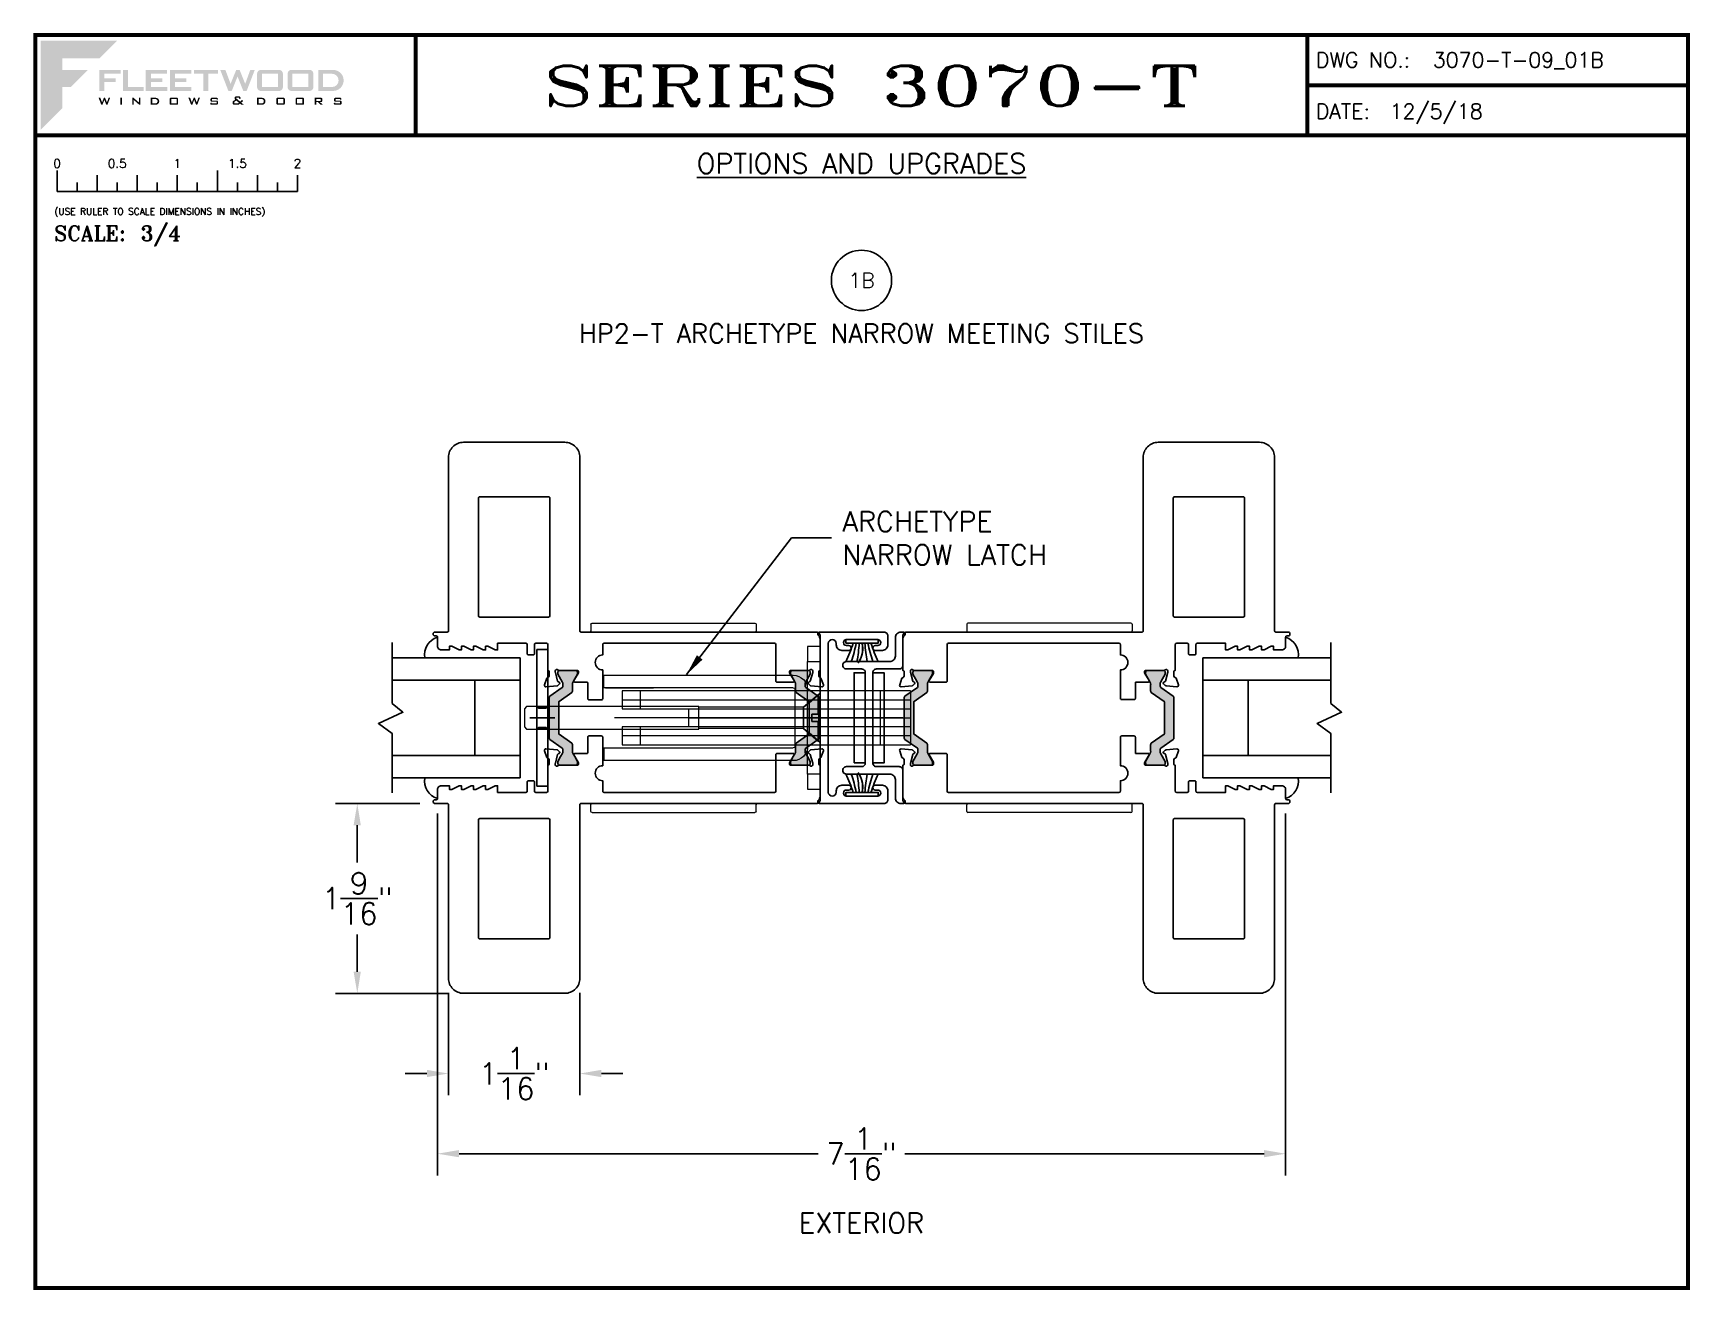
# Paper-space layout 'DETAIL 1B' of a CAD drawing. Extents: x 0.1 to 10.5, y 0.1 to 7.9.
# The model-space entities are those that its viewports show. They can reach past a viewport. Long polylines and large blocks are cut down to what shows.
import ezdxf
from ezdxf.enums import TextEntityAlignment as Align

# ---------------------------------------------------------------- set-up
doc = ezdxf.new("R2010")
doc.units = 0
doc.header["$LTSCALE"] = 0.25
doc.header["$MEASUREMENT"] = 0
doc.layers.get('0').update_dxf_attribs({"linetype": 'CONTINUOUS'})
doc.layers.get('DEFPOINTS').update_dxf_attribs({"color": 1, "linetype": 'CONTINUOUS'})
for name, color, linetype in [('DIM', 7, 'CONTINUOUS'), ('GLASS-VINYL', 7, 'CONTINUOUS'), ('Hardware', 7, 'CONTINUOUS'), ('I-STRUT', 7, 'CONTINUOUS'), ('SEAL', 7, 'CONTINUOUS'), ('TEXT', 7, 'CONTINUOUS'), ('TITLE-BLOCK', 7, 'CONTINUOUS'), ('TRACK', 7, 'CONTINUOUS'), ('VENT', 5, 'CONTINUOUS')]:
    doc.layers.add(name, color=color, linetype=linetype)
doc.layers.add('VP', color=40, linetype='CONTINUOUS', plot=False)
doc.layers.get('VP').off()
doc.styles.add('ROMANS', font='romans')
doc.styles.add('ROMANT', font='romant')
doc.styles.add('SIMPLEX-094', font='simplex.shx', dxfattribs={"height": 0.094})
doc.styles.get("Standard").update_dxf_attribs({"font": 'simplex.shx'})
doc.dimstyles.new('THREE-QUARTER SCALE', dxfattribs={"dimscale": 0.75, "dimtxt": 0.18, "dimasz": 0.18, "dimexe": 0.18, "dimexo": 0.125, "dimgap": 0.09, "dimtad": 0, "dimtih": 1, "dimtoh": 1, "dimdec": 4, "dimlfac": 1.333, "dimzin": 0, "dimdsep": 46, "dimlunit": 5, "dimtxsty": 'Standard', "dimcen": 0.09, "dimadec": 0, "dimazin": 0, "dimtfac": 1, "dimtdec": 4, "dimtofl": 0, "dimtmove": 0, "dimatfit": 3, "dimfxl": 0, "dimtolj": 1, "dimtzin": 0, "dimarcsym": 0})

# ---------------------------------------------------------------- blocks, each defined once
blk = doc.blocks.new('*D57')
at = {"layer": 'DEFPOINTS', "color": 0}
for p in [(2.667, 3.146), (7.96, 3.145), (7.96, 0.93)]:
    blk.add_point(p, dxfattribs=at)
at = {"layer": 'TRACK', "color": 0, "lineweight": -2}
for p, q in [((2.667, 3.052), (2.667, 0.795)), ((7.96, 3.052), (7.96, 0.795)), ((2.802, 0.93), (5.043, 0.93)), ((7.825, 0.93), (5.583, 0.93))]:
    blk.add_line(p, q, dxfattribs=at)
at = {"layer": 'TRACK', "color": 0}
for points in [[(2.802, 0.953), (2.802, 0.908), (2.667, 0.93)], [(7.825, 0.953), (7.825, 0.908), (7.96, 0.93)]]:
    blk.add_solid(points, dxfattribs=at)
at = {"layer": 'TRACK', "color": 0, "insert": (5.313, 0.93), "char_height": 0.135, "attachment_point": 5}
blk.add_mtext('\\A1;7{\\H1.000000x;\\S1/16;}"', dxfattribs=at)
blk = doc.blocks.new('Fleetwood_Logo_6-10-15')
h = blk.add_hatch(color=154)
h.dxf.hatch_style = 1
h.paths.add_polyline_path([(0.2526, -0.0017), (0.0019, -0.0017), (0.0019, -0.2942), (0.0725, -0.2236), (0.0725, -0.1535), (0.1007, -0.1535), (0.1567, -0.0976), (0.0725, -0.0976), (0.0725, -0.0596), (0.1946, -0.0596)])
h = blk.add_hatch(color=251)
h.dxf.hatch_style = 1
h.paths.add_polyline_path([(0.2487, -0.1256), (0.2112, -0.1256), (0.2112, -0.1102), (0.2647, -0.1102), (0.2647, -0.0976), (0.1946, -0.0976), (0.1946, -0.1667), (0.2112, -0.1667), (0.2112, -0.1377), (0.2487, -0.1377)])
h = blk.add_hatch(color=251)
h.dxf.hatch_style = 1
h.paths.add_polyline_path([(0.2886, -0.0976), (0.272, -0.0976), (0.272, -0.1667), (0.3401, -0.1667), (0.3401, -0.1535), (0.2886, -0.1535)])
h = blk.add_hatch(color=251)
h.dxf.hatch_style = 1
h.paths.add_polyline_path([(0.4175, -0.0976), (0.3474, -0.0976), (0.3474, -0.1667), (0.4185, -0.1667), (0.4185, -0.1534), (0.364, -0.1534), (0.364, -0.1377), (0.4015, -0.1377), (0.4015, -0.1256), (0.364, -0.1256), (0.364, -0.1102), (0.4175, -0.1102)])
h = blk.add_hatch(color=251)
h.dxf.hatch_style = 1
h.paths.add_polyline_path([(0.4965, -0.0976), (0.4264, -0.0976), (0.4264, -0.1667), (0.4975, -0.1667), (0.4975, -0.1534), (0.443, -0.1534), (0.443, -0.1377), (0.4804, -0.1377), (0.4804, -0.1256), (0.443, -0.1256), (0.443, -0.1102), (0.4965, -0.1102)])
h = blk.add_hatch(color=251)
h.dxf.hatch_style = 1
h.paths.add_polyline_path([(0.5842, -0.0976), (0.5054, -0.0976), (0.5054, -0.1102), (0.5365, -0.1102), (0.5365, -0.1667), (0.5531, -0.1667), (0.5531, -0.1102), (0.5842, -0.1102)])
h = blk.add_hatch(color=251)
h.dxf.hatch_style = 1
h.paths.add_polyline_path([(0.6089, -0.0976), (0.5921, -0.0976), (0.6188, -0.1667), (0.63, -0.1667), (0.6489, -0.1192), (0.6679, -0.1667), (0.6789, -0.1667), (0.7056, -0.0976), (0.6908, -0.0976), (0.6742, -0.1433), (0.6558, -0.0976), (0.6446, -0.0976), (0.6261, -0.1433)])
h = blk.add_hatch(color=251)
h.dxf.hatch_style = 1
h.paths.add_polyline_path([(0.7853, -0.0976), (0.726, -0.0976, 0.414214), (0.7133, -0.1102), (0.7133, -0.154, 0.414214), (0.726, -0.1667), (0.7853, -0.1667, 0.414214), (0.798, -0.154), (0.798, -0.1102, 0.414214)])
h.paths.add_polyline_path([(0.7819, -0.1102), (0.7819, -0.154), (0.7294, -0.154), (0.7294, -0.1102)], flags=16)
h = blk.add_hatch(color=251)
h.dxf.hatch_style = 1
h.paths.add_polyline_path([(0.8856, -0.0976), (0.8262, -0.0976, 0.414214), (0.8136, -0.1102), (0.8136, -0.154, 0.414214), (0.8262, -0.1667), (0.8856, -0.1667, 0.414214), (0.8982, -0.154), (0.8982, -0.1102, 0.414214)])
h.paths.add_polyline_path([(0.8822, -0.1102), (0.8822, -0.154), (0.8296, -0.154), (0.8296, -0.1102)], flags=16)
h = blk.add_hatch(color=251)
h.dxf.hatch_style = 1
h.paths.add_polyline_path([(0.9632, -0.0976), (0.914, -0.0976), (0.914, -0.1667), (0.9632, -0.1667, 1)])
h.paths.add_polyline_path([(0.9301, -0.1102), (0.9593, -0.1102, -1), (0.9593, -0.154), (0.9301, -0.154)], flags=16)
h = blk.add_hatch(color=7)
h.dxf.hatch_style = 1
h.paths.add_polyline_path([(0.2301, -0.1891), (0.2251, -0.1891), (0.2196, -0.2043), (0.2134, -0.1891), (0.2097, -0.1891), (0.2035, -0.2043), (0.1978, -0.1891), (0.1922, -0.1891), (0.2011, -0.2121), (0.2048, -0.2121), (0.2112, -0.1963), (0.2175, -0.2121), (0.2212, -0.2121)])
h = blk.add_hatch(color=7)
h.dxf.hatch_style = 1
h.paths.add_polyline_path([(0.2691, -0.1891), (0.2637, -0.1891), (0.2637, -0.2118), (0.2637, -0.2121), (0.2691, -0.2121)])
h = blk.add_hatch(color=7)
h.dxf.hatch_style = 1
h.paths.add_polyline_path([(0.3077, -0.1964), (0.3259, -0.2121), (0.3298, -0.2121), (0.3298, -0.1891), (0.325, -0.1891), (0.325, -0.2047), (0.3067, -0.1891), (0.3029, -0.1891), (0.3029, -0.2121), (0.3077, -0.2121)])
h = blk.add_hatch(color=7)
h.dxf.hatch_style = 1
h.paths.add_polyline_path([(0.3801, -0.1891), (0.3637, -0.1891), (0.3637, -0.2121), (0.3801, -0.2121, 1)])
h.paths.add_polyline_path([(0.3691, -0.2079), (0.3691, -0.1933), (0.3788, -0.1933, -1), (0.3788, -0.2079)], flags=16)
h = blk.add_hatch(color=7)
h.dxf.hatch_style = 1
h.paths.add_polyline_path([(0.4537, -0.2079), (0.4537, -0.1933, 0.414214), (0.4495, -0.1891), (0.4297, -0.1891, 0.414214), (0.4255, -0.1933), (0.4255, -0.2079, 0.414214), (0.4297, -0.2121), (0.4495, -0.2121, 0.414214)])
h.paths.add_polyline_path([(0.4308, -0.2079), (0.4308, -0.1933), (0.4484, -0.1933), (0.4484, -0.2079)], flags=16)
h = blk.add_hatch(color=7)
h.dxf.hatch_style = 1
h.paths.add_polyline_path([(0.5253, -0.1891), (0.5203, -0.1891), (0.5148, -0.2043), (0.5087, -0.1891), (0.5049, -0.1891), (0.4988, -0.2043), (0.493, -0.1891), (0.4874, -0.1891), (0.4963, -0.2121), (0.5001, -0.2121), (0.5064, -0.1963), (0.5127, -0.2121), (0.5164, -0.2121)])
h = blk.add_hatch(color=7)
h.dxf.hatch_style = 1
h.paths.add_polyline_path([(0.5801, -0.1891), (0.5643, -0.1891, 0.414214), (0.56, -0.1933), (0.56, -0.1981, 0.414214), (0.5643, -0.2024), (0.58, -0.2024), (0.58, -0.2078), (0.5637, -0.2078), (0.5637, -0.2052), (0.5591, -0.2062), (0.5591, -0.2078, 0.414214), (0.5634, -0.2121), (0.5805, -0.2121, 0.414214), (0.5848, -0.2078), (0.5848, -0.2024, 0.414214), (0.5805, -0.1982), (0.5648, -0.1982), (0.5648, -0.193), (0.5798, -0.193), (0.5798, -0.1958), (0.5843, -0.1948), (0.5843, -0.1933, 0.414214)])
h = blk.add_hatch(color=7)
h.dxf.hatch_style = 1
h.paths.add_polyline_path([(0.645, -0.1913, -0.222262), (0.6447, -0.1906), (0.6447, -0.1892), (0.6535, -0.1892), (0.6535, -0.193), (0.6587, -0.1918), (0.6587, -0.189, 0.414214), (0.6544, -0.1847), (0.6437, -0.1847, 0.414214), (0.6394, -0.189), (0.6394, -0.1922, 0.222262), (0.6407, -0.1948), (0.6415, -0.1955), (0.6345, -0.1998, 0.260684), (0.6329, -0.2027), (0.6329, -0.2078, 0.414214), (0.6372, -0.2121), (0.6514, -0.2121, 0.17577), (0.6536, -0.2113), (0.657, -0.2085), (0.6614, -0.2121), (0.6699, -0.2121), (0.6613, -0.2049), (0.6676, -0.1997), (0.6637, -0.1964), (0.6574, -0.2017)])
h.paths.add_polyline_path([(0.6532, -0.2052), (0.6509, -0.2072, -0.17577), (0.6502, -0.2074), (0.6382, -0.2074), (0.6382, -0.2033, -0.260684), (0.6387, -0.2025), (0.6451, -0.1985)], flags=16)
h = blk.add_hatch(color=7)
h.dxf.hatch_style = 1
h.paths.add_polyline_path([(0.7294, -0.1891), (0.713, -0.1891), (0.713, -0.2121), (0.7294, -0.2121, 1)])
h.paths.add_polyline_path([(0.7184, -0.2079), (0.7184, -0.1933), (0.7281, -0.1933, -1), (0.7281, -0.2079)], flags=16)
h = blk.add_hatch(color=7)
h.dxf.hatch_style = 1
h.paths.add_polyline_path([(0.8045, -0.2079), (0.8045, -0.1933, 0.414214), (0.8003, -0.1891), (0.7805, -0.1891, 0.414214), (0.7763, -0.1933), (0.7763, -0.2079, 0.414214), (0.7805, -0.2121), (0.8003, -0.2121, 0.414214)])
h.paths.add_polyline_path([(0.7816, -0.2079), (0.7816, -0.1933), (0.7992, -0.1933), (0.7992, -0.2079)], flags=16)
h = blk.add_hatch(color=7)
h.dxf.hatch_style = 1
h.paths.add_polyline_path([(0.8678, -0.2079), (0.8678, -0.1933, 0.414214), (0.8636, -0.1891), (0.8438, -0.1891, 0.414214), (0.8396, -0.1933), (0.8396, -0.2079, 0.414214), (0.8438, -0.2121), (0.8636, -0.2121, 0.414214)])
h.paths.add_polyline_path([(0.8449, -0.2079), (0.8449, -0.1933), (0.8624, -0.1933), (0.8624, -0.2079)], flags=16)
h = blk.add_hatch(color=7)
h.dxf.hatch_style = 1
h.paths.add_polyline_path([(0.9277, -0.1993), (0.9277, -0.1933, 0.414214), (0.9235, -0.1891), (0.9028, -0.1891), (0.9028, -0.2121), (0.9082, -0.2121), (0.9082, -0.2035), (0.9131, -0.2035), (0.9224, -0.2121), (0.9303, -0.2121), (0.9197, -0.2035), (0.9235, -0.2035, 0.414214)])
h.paths.add_polyline_path([(0.9082, -0.1993), (0.9082, -0.1933), (0.9214, -0.1933, -0.414214), (0.9224, -0.1943), (0.9224, -0.1983, -0.414214), (0.9214, -0.1993)], flags=16)
h = blk.add_hatch(color=7)
h.dxf.hatch_style = 1
h.paths.add_polyline_path([(0.9867, -0.1982), (0.971, -0.1982), (0.971, -0.193), (0.9859, -0.193), (0.9859, -0.1958), (0.9905, -0.1948), (0.9905, -0.1933, 0.414214), (0.9863, -0.1891), (0.9705, -0.1891, 0.414214), (0.9662, -0.1933), (0.9662, -0.1981, 0.414214), (0.9705, -0.2024), (0.9862, -0.2024), (0.9862, -0.2078), (0.9699, -0.2078), (0.9699, -0.2052), (0.9653, -0.2062), (0.9653, -0.2078, 0.414214), (0.9696, -0.2121), (0.9867, -0.2121, 0.414214), (0.991, -0.2078), (0.991, -0.2024, 0.414214)])
blk = doc.blocks.new('A-SIZE_L')
for p, q in [((8.095, 7.907), (8.095, 7.282)), ((8.095, 7.594), (10.47, 7.594)), ((0.157, 7.282), (10.47, 7.282))]:
    blk.add_line(p, q)
at = {"const_width": 0.025}
for points in [[(0.157, 7.907), (10.47, 7.907), (10.47, 0.093), (0.157, 0.093), (0.157, 7.907)], [(2.532, 7.907), (2.532, 7.282)], [(8.095, 7.907), (8.095, 7.282)], [(8.095, 7.594), (10.47, 7.594)], [(0.157, 7.282), (10.47, 7.282)]]:
    blk.add_lwpolyline(points, dxfattribs=at)
at = {"xscale": 1.898091133004928, "yscale": 1.898091133004928, "zscale": 1.898091133004928}
blk.add_blockref('Fleetwood_Logo_6-10-15', (0.188, 7.875), dxfattribs=at)
for s, style, p in [('DWG NO.:', 'SIMPLEX-094', (8.149, 7.705)), ('DATE:', 'SIMPLEX-094', (8.148, 7.385)), ('SCALE:', 'ROMANT', (0.276, 6.623))]:
    blk.add_text(s, height=0.094, dxfattribs=dict(style=style)).set_placement(p)
for tag, p, style in [('DWG_NO', (8.878, 7.705), 'SIMPLEX-094'), ('DATE', (8.609, 7.385), 'SIMPLEX-094'), ('SCALE', (0.814, 6.623), 'ROMANT')]:
    blk.add_attdef(tag, p, '', height=0.094, dxfattribs=dict(style=style))
for tag, height, style, width, p, p2 in [('DWG_NO', 0.094, 'SIMPLEX-094', 2.60233, (8.876, 7.704), (10.367, 7.704)), ('PRODUCT', 0.25, 'ROMANT', 2.260212, (3.282, 7.465), (7.345, 7.465))]:
    blk.add_attdef(tag, text='', height=height, dxfattribs=dict(style=style, width=width)).set_placement(p, p2, align=Align.FIT)
blk = doc.blocks.new('sectball')
blk.add_circle((0, 0), 0.125)
blk.add_attdef('NO', text='', height=0.062).set_placement((0, 0), align=Align.MIDDLE_CENTER)
for tag, p in [('LINE1', (0, -0.2588)), ('LINE2', (0, -0.3864)), ('LINE3', (0, -0.5214))]:
    blk.add_attdef(tag, text='', height=0.078).set_placement(p, align=Align.CENTER)
blk = doc.blocks.new('Three Quarter')
for p, q in [((0.137, -0.219), (0.137, -0.35)), ((0.262, -0.294), (0.262, -0.35)), ((0.387, -0.249), (0.387, -0.35)), ((0.512, -0.294), (0.512, -0.35)), ((0.637, -0.249), (0.637, -0.35)), ((0.762, -0.294), (0.762, -0.35)), ((0.887, -0.249), (0.887, -0.35)), ((1.012, -0.294), (1.012, -0.35)), ((1.137, -0.219), (1.137, -0.35)), ((1.262, -0.294), (1.262, -0.35)), ((1.387, -0.249), (1.387, -0.35)), ((1.512, -0.294), (1.512, -0.35)), ((1.637, -0.249), (1.637, -0.35)), ((0.137, -0.35), (1.637, -0.35))]:
    blk.add_line(p, q)
for s, p in [('0', (0.137, -0.219)), ('0.5', (0.512, -0.219)), ('1', (0.887, -0.219)), ('1.5', (1.262, -0.219)), ('2', (1.637, -0.219))]:
    blk.add_text(s, height=0.055).set_placement(p, align=Align.BOTTOM_CENTER)
at = {"style": 'ROMANS'}
blk.add_text('(USE RULER TO SCALE DIMENSIONS IN INCHES)', height=0.04115, dxfattribs=at).set_placement((0.12, -0.495))
blk = doc.blocks.new('*D59')
at = {"layer": 'DEFPOINTS', "color": 0}
for p in [(2.652, 3.114), (2.167, 1.93), (2.829, 1.93)]:
    blk.add_point(p, dxfattribs=at)
at = {"layer": 'TRACK', "color": 0, "lineweight": -2}
for p, q in [((2.558, 3.114), (2.032, 3.114)), ((2.167, 2.979), (2.167, 2.747)), ((2.167, 2.065), (2.167, 2.297)), ((2.736, 1.93), (2.032, 1.93))]:
    blk.add_line(p, q, dxfattribs=at)
at = {"layer": 'TRACK', "color": 0}
for points in [[(2.144, 2.979), (2.189, 2.979), (2.167, 3.114)], [(2.144, 2.065), (2.189, 2.065), (2.167, 1.93)]]:
    blk.add_solid(points, dxfattribs=at)
at = {"layer": 'TRACK', "color": 0, "insert": (2.167, 2.522), "char_height": 0.135, "attachment_point": 5}
blk.add_mtext('\\A1;1{\\H1.000000x;\\S9/16;}"', dxfattribs=at)
blk = doc.blocks.new('*D58')
at = {"layer": 'DEFPOINTS', "color": 0}
for p in [(2.736, 2.028), (3.555, 2.028), (3.555, 1.43)]:
    blk.add_point(p, dxfattribs=at)
at = {"layer": 'TRACK', "color": 0, "lineweight": -2}
for p, q in [((2.736, 1.934), (2.736, 1.295)), ((3.555, 1.934), (3.555, 1.295)), ((2.601, 1.43), (2.466, 1.43)), ((3.69, 1.43), (3.825, 1.43))]:
    blk.add_line(p, q, dxfattribs=at)
at = {"layer": 'TRACK', "color": 0}
for points in [[(2.601, 1.453), (2.601, 1.408), (2.736, 1.43)], [(3.69, 1.453), (3.69, 1.408), (3.555, 1.43)]]:
    blk.add_solid(points, dxfattribs=at)
at = {"layer": 'TRACK', "color": 0, "insert": (3.146, 1.43), "char_height": 0.135, "attachment_point": 5}
blk.add_mtext('\\A1;1{\\H1.000000x;\\S1/16;}"', dxfattribs=at)
blk = doc.blocks.new('*U109')
for centre, radius, start, end in [((-0.303, 1.135), 1.112, 287.4409, 295.9325), ((-0.19, 1.188), 1.16, 280.9256, 288.7507), ((-0.031, 1.124), 1.102, 273.1709, 281.1969), ((-0.031, -1.124), 1.102, 78.8031, 86.8291), ((-0.19, -1.188), 1.16, 71.2493, 79.0744), ((-0.303, -1.135), 1.112, 64.0675, 72.5591)]:
    blk.add_arc(centre, radius, start, end)
at = {"layer": 'SEAL'}
blk.add_lwpolyline([(0, -0.135), (0, 0.135), (0.03, 0.135), (0.03, -0.135)], close=True, dxfattribs=at)
at = {"layer": 'SEAL', "const_width": 0.015}
blk.add_lwpolyline([(0.03, 0, 0.219791), (0.196, 0.034)], format="xyb", dxfattribs=at)
at = {"flags": 9}
for tag, p in [('MANUFACTURER_PART_#', (0, -0.199)), ('FLEETWOOD_PART_#', (-0.001, -0.249))]:
    blk.add_attdef(tag, p, '', height=0.0312, dxfattribs=at)
blk = doc.blocks.new('24889_20mmX6mm_Std_I-Strut')
at = {"layer": 'I-STRUT'}
h = blk.add_hatch(color=256, dxfattribs=at)
h.dxf.hatch_style = 1
h.paths.add_polyline_path([(0.252, 0.109, -0.103471), (0.256, 0.112, -0.13774), (0.262, 0.114), (0.276, 0.114, -0.131652), (0.299, 0.108), (0.362, 0.072, 0.131652), (0.366, 0.071), (0.378, 0.071, 0.414214), (0.394, 0.087), (0.394, 0.22, 0.414214), (0.378, 0.236), (0.366, 0.236, 0.131652), (0.362, 0.235), (0.299, 0.199, -0.131652), (0.276, 0.193), (0.221, 0.193, 0.244698), (0.211, 0.188), (0.137, 0.082, -0.244698), (0.131, 0.079), (-0.131, 0.079, -0.244698), (-0.137, 0.082), (-0.211, 0.188, 0.244698), (-0.221, 0.193), (-0.276, 0.193, -0.131652), (-0.299, 0.199), (-0.323, 0.213), (-0.362, 0.235, 0.131652), (-0.366, 0.236), (-0.378, 0.236, 0.414214), (-0.394, 0.22), (-0.394, 0.087, 0.414214), (-0.378, 0.071), (-0.366, 0.071, 0.131652), (-0.362, 0.072), (-0.323, 0.094), (-0.299, 0.108, -0.131652), (-0.276, 0.114), (-0.262, 0.114, -0.244698), (-0.252, 0.109), (-0.179, 0.005, 0.244698), (-0.17, 0), (0.17, 0, 0.244698), (0.179, 0.005)])
for p, q in [((-0.394, 0.087), (-0.394, 0.22)), ((-0.378, 0.236), (-0.366, 0.236)), ((-0.362, 0.235), (-0.323, 0.213)), ((-0.323, 0.213), (-0.299, 0.199)), ((-0.276, 0.193), (-0.221, 0.193)), ((-0.211, 0.188), (-0.137, 0.082)), ((0.137, 0.082), (0.211, 0.188)), ((0.221, 0.193), (0.276, 0.193)), ((0.299, 0.199), (0.362, 0.235)), ((0.366, 0.236), (0.378, 0.236)), ((0.394, 0.22), (0.394, 0.087)), ((-0.366, 0.071), (-0.378, 0.071)), ((-0.323, 0.094), (-0.362, 0.072)), ((-0.299, 0.108), (-0.323, 0.094)), ((-0.262, 0.114), (-0.276, 0.114)), ((-0.179, 0.005), (-0.252, 0.109)), ((0.17, 0), (-0.17, 0)), ((-0.131, 0.079), (0.131, 0.079)), ((0.252, 0.109), (0.179, 0.005)), ((0.276, 0.114), (0.262, 0.114)), ((0.362, 0.072), (0.299, 0.108)), ((0.378, 0.071), (0.366, 0.071))]:
    blk.add_line(p, q, dxfattribs=at)
for centre, radius, start, end in [((-0.378, 0.22), 0.0157, 90, 180), ((-0.366, 0.228), 0.00827, 60, 90), ((-0.276, 0.24), 0.0472, 240, 270), ((-0.221, 0.181), 0.0118, 35, 90), ((0.221, 0.181), 0.0118, 90, 145), ((0.276, 0.24), 0.0472, 270, 300), ((0.366, 0.228), 0.00827, 90, 120), ((0.378, 0.22), 0.0157, 360, 90), ((-0.378, 0.087), 0.0157, 180, 270), ((-0.366, 0.079), 0.00827, 270, 300), ((-0.276, 0.067), 0.0472, 90, 120), ((-0.262, 0.102), 0.0118, 35, 90), ((-0.17, 0.012), 0.0118, 215, 270), ((-0.131, 0.087), 0.00787, 215, 270), ((0.131, 0.087), 0.00787, 270, 325), ((0.17, 0.012), 0.0118, 270, 325), ((0.262, 0.102), 0.0118, 121.3703, 145), ((0.262, 0.102), 0.0118, 90, 121.3703), ((0.276, 0.067), 0.0472, 60, 90), ((0.366, 0.079), 0.00827, 240, 270), ((0.378, 0.087), 0.0157, 270, 360)]:
    blk.add_arc(centre, radius, start, end, dxfattribs=at)
blk = doc.blocks.new('HP2-T-Archetype-Narrow-Lock-Stile')
at = {"color": 7, "linetype": 'Continuous', "lineweight": 15}
for p, q in [((0.806, 0.778), (0.806, 0.723)), ((0.931, 0.788), (0.816, 0.788)), ((2.056, 0.788), (0.931, 0.788)), ((2.171, 0.788), (2.056, 0.788)), ((2.181, 0.778), (2.181, 0.723)), ((0.273, 0.594), (0.378, 0.594)), ((0.273, 0.469), (0.273, 0.594)), ((0.378, 0.594), (0.378, 0.469)), ((0.378, 0.469), (0.273, 0.469)), ((0.273, -0.469), (0.273, 0.469)), ((0.378, -0.469), (0.378, 0.469)), ((2.073, 0.355), (0.497, 0.355)), ((2.073, 0.25), (2.073, 0.355)), ((-0.479, 0.225), (-0.479, -0.225)), ((-0.479, 0.225), (1.921, 0.225)), ((1.921, 0.15), (-0.479, 0.15)), ((-0.229, -0.225), (-0.229, 0.225)), ((0.483, -0.237), (0.483, 0.236)), ((0.497, 0.25), (2.073, 0.25)), ((2.059, 0.25), (1.659, 0.25)), ((1.771, 0.225), (1.771, 0.075)), ((1.921, 0.225), (1.921, 0.075)), ((1.921, 0.075), (-0.479, 0.075)), ((0.412, 0.089), (1.282, 0.089)), ((1.369, 0.075), (1.369, -0.075)), ((1.369, 0), (-0.479, 0)), ((-0.479, -0.075), (1.921, -0.075)), ((0.019, 0), (1.985, 0)), ((0.412, -0.089), (1.282, -0.089)), ((1.771, -0.075), (1.771, -0.225)), ((1.921, -0.075), (1.921, -0.225)), ((-0.479, -0.15), (1.921, -0.15)), ((1.921, -0.225), (-0.479, -0.225)), ((2.073, -0.25), (0.497, -0.25)), ((2.059, -0.25), (1.659, -0.25)), ((2.073, -0.25), (2.073, -0.355)), ((0.497, -0.355), (2.073, -0.355)), ((0.273, -0.469), (0.378, -0.469)), ((0.273, -0.594), (0.273, -0.469)), ((0.378, -0.469), (0.378, -0.594)), ((0.378, -0.594), (0.273, -0.594)), ((0.806, -0.778), (0.806, -0.723)), ((0.931, -0.788), (0.816, -0.788)), ((2.056, -0.788), (0.931, -0.788)), ((2.171, -0.788), (2.056, -0.788)), ((2.181, -0.778), (2.181, -0.723))]:
    blk.add_line(p, q, dxfattribs=at)
at = {"color": 7, "ltscale": 0.5}
for p, q in [((0.366, 0.125), (0.273, 0.205)), ((2.54, 0.095), (2.63, 0.095)), ((2.555, 0.08), (2.54, 0.095)), ((2.615, 0.08), (2.555, 0.08)), ((2.615, 0.08), (2.63, 0.095)), ((0.273, -0.206), (0.366, -0.125)), ((2.54, -0.095), (2.555, -0.08)), ((2.54, -0.095), (2.63, -0.095)), ((2.555, -0.08), (2.615, -0.08)), ((2.63, -0.095), (2.615, -0.08))]:
    blk.add_line(p, q, dxfattribs=at)
at = {"color": 7}
for p, q in [((0.412, 0.089), (0.291, 0.192)), ((0.291, 0.192), (0.291, 0.03)), ((0.291, 0.03), (0.344, 0.03)), ((0.344, -0.03), (0.344, 0.03)), ((0.412, -0.089), (0.412, 0.089)), ((-0.414, 0), (0.273, 0)), ((0.291, -0.193), (0.291, -0.03)), ((0.291, -0.03), (0.344, -0.03)), ((0.412, -0.089), (0.291, -0.193))]:
    blk.add_line(p, q, dxfattribs=at)
at = {"color": 7, "ltscale": 0.3}
blk.add_line((2.48, 0), (2.69, 0), dxfattribs=at)
for points in [[(3.241, 2.291, -0.414214), (3.366, 2.166), (3.366, 0.723, 0.414214), (3.376, 0.713), (3.478, 0.713, -1), (3.478, 0.681), (3.468, 0.681, 0.414214), (3.458, 0.671), (3.458, 0.596, -0.414214), (3.427, 0.565), (3.358, 0.565), (3.358, 0.595), (3.338, 0.595), (3.278, 0.565), (3.258, 0.565), (3.258, 0.595), (3.238, 0.595), (3.178, 0.565), (3.158, 0.565), (3.158, 0.595), (3.138, 0.595), (3.078, 0.565), (3.058, 0.565), (3.058, 0.595), (3.038, 0.595), (2.978, 0.565), (2.958, 0.565), (2.958, 0.62), (2.722, 0.62, 0.414214), (2.712, 0.61), (2.712, 0.533, -0.414214), (2.702, 0.523), (2.66, 0.523, -0.414214), (2.65, 0.533), (2.65, 0.61, 0.414214), (2.64, 0.62), (2.55, 0.62, 0.414214), (2.54, 0.61), (2.54, 0.394, 0.414214), (2.529, 0.382), (2.529, 0.348, 0.359508), (2.538, 0.336, -0.263725), (2.547, 0.329), (2.567, 0.274), (2.567, 0.274, -0.548619), (2.555, 0.258), (2.463, 0.266, -0.176327), (2.456, 0.27), (2.442, 0.284, -0.57735), (2.445, 0.297), (2.45, 0.298, 0.267949), (2.458, 0.306), (2.477, 0.378, 0.065543), (2.478, 0.381), (2.478, 0.39, 0.6885), (2.457, 0.398, -0.213422), (2.449, 0.394), (2.296, 0.394, 0.414214), (2.285, 0.382), (2.285, 0.374, 0.137872), (2.286, 0.368), (2.322, 0.309, -0.585524), (2.316, 0.297), (2.213, 0.297, 0.414214), (2.208, 0.292), (2.208, 0.16, -0.414214), (2.198, 0.15), (2.093, 0.15, -0.414214), (2.083, 0.16), (2.083, 0.398, 1), (2.083, 0.523), (2.083, 0.61, 0.414214), (2.073, 0.62), (0.653, 0.62, 0.406968), (0.643, 0.61), (0.643, 0.307, -0.414214), (0.633, 0.297), (0.498, 0.297, -0.585524), (0.491, 0.309), (0.527, 0.368, 0.137872), (0.529, 0.374), (0.529, 0.382, 0.414214), (0.517, 0.394), (0.365, 0.394, -0.213422), (0.356, 0.398, 0.6885), (0.336, 0.39), (0.336, 0.381, 0.065543), (0.336, 0.378), (0.356, 0.306, 0.267949), (0.364, 0.298), (0.368, 0.297, -0.57735), (0.372, 0.284), (0.358, 0.27, -0.176327), (0.351, 0.266), (0.259, 0.258, -0.548619), (0.247, 0.274), (0.247, 0.274), (0.267, 0.329, -0.263725), (0.276, 0.336, 0.359508), (0.285, 0.348), (0.285, 0.382, 0.414214), (0.273, 0.394), (0.273, 0.682, -0.414214), (0.305, 0.713), (2.263, 0.713, 0.414214), (2.273, 0.723), (2.273, 2.166, -0.414214), (2.398, 2.291)], [(2.523, 0.848), (2.523, 1.828, -0.414214), (2.533, 1.838), (3.106, 1.838, -0.414214), (3.116, 1.828), (3.116, 0.848, -0.414214), (3.106, 0.838), (2.533, 0.838, -0.414214)], [(3.241, -2.291, 0.414214), (3.366, -2.166), (3.366, -0.723, -0.414214), (3.376, -0.713), (3.478, -0.713, 1), (3.478, -0.681), (3.468, -0.681, -0.414214), (3.458, -0.671), (3.458, -0.596, 0.414214), (3.427, -0.565), (3.358, -0.565), (3.358, -0.595), (3.338, -0.595), (3.278, -0.565), (3.258, -0.565), (3.258, -0.595), (3.238, -0.595), (3.178, -0.565), (3.158, -0.565), (3.158, -0.595), (3.138, -0.595), (3.078, -0.565), (3.058, -0.565), (3.058, -0.595), (3.038, -0.595), (2.978, -0.565), (2.958, -0.565), (2.958, -0.62), (2.722, -0.62, -0.414214), (2.712, -0.61), (2.712, -0.533, 0.414214), (2.702, -0.523), (2.66, -0.523, 0.414214), (2.65, -0.533), (2.65, -0.61, -0.414214), (2.64, -0.62), (2.55, -0.62, -0.414214), (2.54, -0.61), (2.54, -0.394, -0.414214), (2.529, -0.382), (2.529, -0.348, -0.359508), (2.538, -0.336, 0.263725), (2.547, -0.329), (2.567, -0.274), (2.567, -0.274, 0.548619), (2.555, -0.258), (2.463, -0.266, 0.176327), (2.456, -0.27), (2.442, -0.284, 0.57735), (2.445, -0.297), (2.45, -0.298, -0.267949), (2.458, -0.306), (2.477, -0.378, -0.065543), (2.478, -0.381), (2.478, -0.39, -0.6885), (2.457, -0.398, 0.213422), (2.449, -0.394), (2.296, -0.394, -0.414214), (2.285, -0.382), (2.285, -0.374, -0.137872), (2.286, -0.368), (2.322, -0.309, 0.585524), (2.316, -0.297), (2.213, -0.297, -0.414214), (2.208, -0.292), (2.208, -0.161, 0.414214), (2.198, -0.151), (2.093, -0.151, 0.414214), (2.083, -0.161), (2.083, -0.398, -1), (2.083, -0.523), (2.083, -0.61, -0.414214), (2.073, -0.62), (0.653, -0.62, -0.406968), (0.643, -0.61), (0.643, -0.307, 0.414214), (0.633, -0.297), (0.498, -0.297, 0.585524), (0.491, -0.309), (0.527, -0.368, -0.137872), (0.529, -0.374), (0.529, -0.382, -0.414214), (0.517, -0.394), (0.365, -0.394, 0.213422), (0.356, -0.398, -0.6885), (0.336, -0.39), (0.336, -0.381, -0.065543), (0.336, -0.378), (0.356, -0.306, -0.267949), (0.364, -0.298), (0.368, -0.297, 0.57735), (0.372, -0.284), (0.358, -0.27, 0.176327), (0.351, -0.266), (0.259, -0.258, 0.548619), (0.247, -0.274), (0.247, -0.274), (0.267, -0.329, 0.263725), (0.276, -0.336, -0.359508), (0.285, -0.348), (0.285, -0.382, -0.414214), (0.273, -0.394), (0.273, -0.682, 0.414214), (0.305, -0.713), (2.263, -0.713, -0.414214), (2.273, -0.723), (2.273, -2.166, 0.414214), (2.398, -2.291)], [(2.523, -0.848), (2.523, -1.828, 0.414214), (2.533, -1.838), (3.106, -1.838, 0.414214), (3.116, -1.828), (3.116, -0.848, 0.414214), (3.106, -0.838), (2.533, -0.838, 0.414214)]]:
    blk.add_lwpolyline(points, format="xyb", close=True)
at = {"color": 7}
blk.add_lwpolyline([(2.54, 0.568), (2.63, 0.568), (2.63, -0.568), (2.54, -0.568)], close=True, dxfattribs=at)
at = {"color": 7, "linetype": 'Continuous', "lineweight": 15}
blk.add_lwpolyline([(2.717, -0.093), (1.282, -0.093), (1.282, 0.093), (2.717, 0.093), (2.735, 0.075), (2.735, -0.075)], close=True, dxfattribs=at)
for centre, radius, start, end in [((0.816, 0.778), 0.01, 90, 180), ((0.816, 0.723), 0.01, 180, 270), ((2.171, 0.778), 0.01, 0, 90), ((2.171, 0.723), 0.01, 270, 0), ((0.497, 0.236), 0.118, 90, 180), ((0.497, 0.236), 0.0135, 90, 180), ((0.497, -0.237), 0.119, 180, 270), ((0.497, -0.237), 0.0135, 180, 270), ((0.816, -0.723), 0.01, 90, 180), ((0.816, -0.778), 0.01, 180, 270), ((2.171, -0.723), 0.01, 0, 90), ((2.171, -0.778), 0.01, 270, 0)]:
    blk.add_arc(centre, radius, start, end, dxfattribs=at)
at = {"layer": 'I-STRUT', "xscale": -1, "rotation": 270}
blk.add_blockref('24889_20mmX6mm_Std_I-Strut', (0.285, 0), dxfattribs=at)
at = {"layer": 'I-STRUT', "rotation": 90.00000000000001}
blk.add_blockref('24889_20mmX6mm_Std_I-Strut', (2.528, 0), dxfattribs=at)
blk = doc.blocks.new('3779-1_HP-T_Archetype_Narrow_Lock_Stile_Component-1')
for points in [[(2.968, -1.753, 0.414214), (3.093, -1.628), (3.093, -0.185, -0.414214), (3.103, -0.175), (3.205, -0.175, 1), (3.205, -0.143), (3.195, -0.143, -0.414214), (3.185, -0.133), (3.185, -0.058, 0.414214), (3.154, -0.027), (3.085, -0.027), (3.085, -0.057), (3.065, -0.057), (3.005, -0.027), (2.985, -0.027), (2.985, -0.057), (2.965, -0.057), (2.905, -0.027), (2.885, -0.027), (2.885, -0.057), (2.865, -0.057), (2.805, -0.027), (2.785, -0.027), (2.785, -0.057), (2.765, -0.057), (2.705, -0.027), (2.685, -0.027), (2.685, -0.082), (2.449, -0.082, -0.414214), (2.439, -0.072), (2.439, 0.005, 0.414214), (2.429, 0.015), (2.387, 0.015, 0.414214), (2.377, 0.005), (2.377, -0.072, -0.414214), (2.367, -0.082), (2.277, -0.082, -0.414214), (2.267, -0.072), (2.267, 0.144, -0.414214), (2.255, 0.155), (2.255, 0.19, -0.359508), (2.265, 0.202, 0.263725), (2.274, 0.209), (2.293, 0.264), (2.293, 0.264, 0.548619), (2.281, 0.279), (2.19, 0.271, 0.176327), (2.183, 0.268), (2.169, 0.254, 0.57735), (2.172, 0.241), (2.176, 0.24, -0.267949), (2.185, 0.232), (2.204, 0.159, -0.065543), (2.204, 0.156), (2.204, 0.148, -0.6885), (2.184, 0.14, 0.213422), (2.175, 0.144), (2.023, 0.144, -0.414214), (2.011, 0.155), (2.011, 0.164, -0.137872), (2.013, 0.17), (2.049, 0.229, 0.585524), (2.042, 0.241), (1.94, 0.241, -0.414214), (1.935, 0.246), (1.935, 0.377, 0.414214), (1.925, 0.387), (1.82, 0.387, 0.414214), (1.81, 0.377), (1.81, 0.14, -1), (1.81, 0.015), (1.81, -0.072, -0.414214), (1.8, -0.082), (0.38, -0.082, -0.406968), (0.37, -0.072), (0.37, 0.231, 0.414214), (0.36, 0.241), (0.225, 0.241, 0.585524), (0.218, 0.229), (0.254, 0.17, -0.137872), (0.256, 0.164), (0.256, 0.155, -0.414214), (0.244, 0.144), (0.092, 0.144, 0.213422), (0.083, 0.14, -0.6885), (0.063, 0.148), (0.063, 0.156, -0.065543), (0.063, 0.159), (0.082, 0.232, -0.267949), (0.091, 0.24), (0.095, 0.241, 0.57735), (0.098, 0.254), (0.084, 0.268, 0.176327), (0.077, 0.271), (-0.014, 0.279, 0.548619), (-0.026, 0.264), (-0.026, 0.264), (-0.007, 0.209, 0.263725), (0.002, 0.202, -0.359508), (0.012, 0.19), (0.012, 0.155, -0.414214), (0, 0.144), (0, -0.144, 0.414214), (0.031, -0.175), (1.99, -0.175, -0.414214), (2, -0.185), (2, -1.628, 0.414214), (2.125, -1.753)], [(2.25, -0.31), (2.25, -1.29, 0.414214), (2.26, -1.3), (2.833, -1.3, 0.414214), (2.843, -1.29), (2.843, -0.31, 0.414214), (2.833, -0.3), (2.26, -0.3, 0.414214)]]:
    blk.add_lwpolyline(points, format="xyb", close=True)
blk = doc.blocks.new('3779-HP2-T-Archetype_Narrow_Lock_Stile')
at = {"xscale": -1, "rotation": 180}
blk.add_blockref('3779-1_HP-T_Archetype_Narrow_Lock_Stile_Component-1', (0.058, 0.538), dxfattribs=at)
blk.add_blockref('3779-1_HP-T_Archetype_Narrow_Lock_Stile_Component-1', (0.058, -0.538))
at = {"layer": 'I-STRUT', "rotation": 270}
blk.add_blockref('24889_20mmX6mm_Std_I-Strut', (0.07, 0), dxfattribs=at)
at = {"layer": 'I-STRUT', "xscale": -1, "rotation": 90}
blk.add_blockref('24889_20mmX6mm_Std_I-Strut', (2.313, 0), dxfattribs=at)
blk = doc.blocks.new('Yoke Strike Plate')
for points in [[(-0.094, -0.375), (-0.094, 0.375), (0, 0.375), (0, -0.375)], [(0.062, -0.375), (0.062, 0.375), (0.156, 0.375), (0.156, -0.375)]]:
    blk.add_lwpolyline(points, close=True)
blk = doc.blocks.new('HP2-T-Archetype-Narrow-Meeting-Stiles')
at = {"color": 7, "linetype": 'Continuous', "lineweight": 15}
for p, q in [((0.876, 0.778), (0.876, 0.723)), ((1.001, 0.788), (0.886, 0.788)), ((2.126, 0.788), (1.001, 0.788)), ((2.241, 0.788), (2.126, 0.788)), ((2.251, 0.778), (2.251, 0.723)), ((0.876, -0.778), (0.876, -0.723)), ((1.001, -0.788), (0.886, -0.788)), ((2.126, -0.788), (1.001, -0.788)), ((2.241, -0.788), (2.126, -0.788)), ((2.251, -0.778), (2.251, -0.723))]:
    blk.add_line(p, q, dxfattribs=at)
blk.add_lwpolyline([(-0.125, 0.651), (0.135, 0.651, -1), (0.135, 0.601), (0.115, 0.601, 1.000009), (0.115, 0.561), (0.174, 0.561, 0.414214), (0.22, 0.607), (0.22, 0.682, 0.414214), (0.189, 0.713), (-0.349, 0.713, 0.650938), (-0.36, 0.688, -0.186452), (-0.344, 0.646), (-0.344, 0), (-0.344, -0.647, -0.186452), (-0.36, -0.688, 0.650938), (-0.349, -0.713), (0.189, -0.713, 0.414214), (0.22, -0.682), (0.22, -0.607, 0.414214), (0.174, -0.561), (0.115, -0.561, 1.000009), (0.115, -0.601), (0.135, -0.601, -1), (0.135, -0.651), (-0.125, -0.651, -1), (-0.125, -0.601), (-0.105, -0.601, 1.000009), (-0.105, -0.561), (-0.164, -0.561, 0.414214), (-0.21, -0.607), (-0.21, -0.618, -1), (-0.276, -0.618), (-0.276, 0.618, -1), (-0.21, 0.618), (-0.21, 0.607, 0.414214), (-0.164, 0.561), (-0.105, 0.561, 1.000009), (-0.105, 0.601), (-0.125, 0.601, -1), (-0.125, 0.651)], format="xyb")
blk.add_lwpolyline([(-0.125, -0.468), (0.236, -0.468, -0.414214), (0.282, -0.514), (0.282, -0.667, 0.414214), (0.328, -0.713), (0.349, -0.713, 0.650938), (0.36, -0.688, -0.186452), (0.344, -0.647), (0.344, -0.437, 0.414214), (0.313, -0.406), (0.125, -0.406, -0.414214), (0.094, -0.375), (0.094, 0.375, -0.414214), (0.125, 0.406), (0.313, 0.406, 0.414214), (0.344, 0.437), (0.344, 0.646, -0.186452), (0.36, 0.688, 0.650938), (0.349, 0.713), (0.328, 0.713, 0.414214), (0.282, 0.667), (0.282, 0.514, -0.414214), (0.236, 0.468), (-0.125, 0.468, 1.000007), (-0.125, 0.406), (0.001, 0.406, -0.414214), (0.032, 0.375), (0.032, -0.375, -0.414214), (0.001, -0.406), (-0.125, -0.406, 1.000007)], format="xyb", close=True)
for centre, start, end in [((0.886, 0.778), 90, 180), ((0.886, 0.723), 180, 270), ((2.241, 0.778), 0, 90), ((2.241, 0.723), 270, 0), ((0.886, -0.723), 90, 180), ((0.886, -0.778), 180, 270), ((2.241, -0.723), 0, 90), ((2.241, -0.778), 270, 0)]:
    blk.add_arc(centre, 0.01, start, end, dxfattribs=at)
at = {"xscale": -1}
blk.add_blockref('HP2-T-Archetype-Narrow-Lock-Stile', (-0.07, 0), dxfattribs=at)
blk.add_blockref('3779-HP2-T-Archetype_Narrow_Lock_Stile', (0.286, 0))
at = {"layer": 'Hardware'}
blk.add_blockref('Yoke Strike Plate', (0.032, 0), dxfattribs=at)
at = {"layer": 'SEAL', "xscale": -1, "rotation": 90}
blk.add_blockref('*U109', (0.005, 0.651), dxfattribs=at)
at = {"layer": 'SEAL', "rotation": 90}
blk.add_blockref('*U109', (0.005, -0.651), dxfattribs=at)

msp = doc.modelspace()

# ---------------------------------------------------------------- linework, layer by layer
at = {"layer": 'GLASS-VINYL'}
for p, q in [((-14.446, 13.888), (-13.382, 13.888)), ((-13.382, 13.888), (-13.382, 12.888)), ((-7.7, 13.888), (-7.7, 12.888)), ((-6.636, 13.888), (-7.7, 13.888)), ((-14.446, 13.7), (-13.382, 13.7)), ((-13.757, 13.7), (-13.757, 13.075)), ((-6.636, 13.7), (-7.7, 13.7)), ((-7.325, 13.7), (-7.325, 13.075)), ((-14.446, 13.075), (-13.382, 13.075)), ((-6.636, 13.075), (-7.7, 13.075)), ((-14.446, 12.888), (-13.382, 12.888)), ((-6.636, 12.888), (-7.7, 12.888))]:
    msp.add_line(p, q, dxfattribs=at)
for points in [[(-14.446, 12.763), (-14.446, 13.258), (-14.56, 13.342), (-14.356, 13.434), (-14.446, 13.508), (-14.446, 14.013)], [(-6.636, 12.763), (-6.636, 13.258), (-6.75, 13.342), (-6.546, 13.434), (-6.636, 13.508), (-6.636, 14.013)]]:
    msp.add_lwpolyline(points, dxfattribs=at)
for centre, start, end in [((-14.024, 13.912), 107.3542, 189.2403), ((-7.058, 13.912), 350.7597, 72.6458), ((-14.024, 12.863), 170.7597, 252.6458), ((-7.058, 12.863), 287.3542, 9.2403)]:
    msp.add_arc(centre, 0.153, start, end, dxfattribs=at)

# ---------------------------------------------------------------- block references
at = {"layer": 'VENT'}
msp.add_blockref('HP2-T-Archetype-Narrow-Meeting-Stiles', (-10.541, 13.388), dxfattribs=at)

psp = doc.layouts.new('DETAIL 1B')

# ---------------------------------------------------------------- block references
at = {"layer": 'DIM', "xscale": 1.504, "yscale": 1.504, "zscale": 1.504}
psp.add_blockref('sectball', (5.31325, 6.377115), dxfattribs=at).add_auto_attribs({'NO': '1B', 'LINE1': 'HP2-T ARCHETYPE NARROW MEETING STILES'})
at = {"layer": 'TITLE-BLOCK'}
ref = psp.add_blockref('A-SIZE_L', (0, 0), dxfattribs=at)
ref.add_attrib('DATE', '12/5/18', (8.609162, 7.384688), dxfattribs={"layer": '0', "height": 0.094, "style": 'SIMPLEX-094'})
ref.add_attrib('SCALE', '3/4', (0.814418, 6.623137), dxfattribs={"layer": '0', "height": 0.094, "style": 'ROMANT'})
ref.add_attrib('PRODUCT', 'SERIES 3070-T', dxfattribs={"layer": '0', "height": 0.25, "style": 'ROMANT', "width": 1.324706}).set_placement((3.325751, 7.465268), (7.426032, 7.465268), align=Align.FIT)
ref.add_attrib('DWG_NO', '3070-T-09_01B', (8.878092, 7.704793), dxfattribs={"layer": '0', "height": 0.094, "style": 'SIMPLEX-094'})
at = {"layer": 'TRACK'}
psp.add_blockref('Three Quarter', (0.15675, 7.2815), dxfattribs=at)

# ---------------------------------------------------------------- texts
at = {"layer": 'DIM'}
psp.add_text('EXTERIOR', height=0.125, dxfattribs=at).set_placement((5.31325, 0.435586), align=Align.CENTER)
at = {"layer": 'DIM', "insert": (5.19445, 4.769535), "char_height": 0.125, "attachment_point": 4}
psp.add_mtext('\\A1;ARCHETYPE\\PNARROW LATCH', dxfattribs=at)
at = {"layer": 'TEXT', "insert": (5.31325, 7.106171), "char_height": 0.124, "width": 3.85165267, "attachment_point": 5}
psp.add_mtext('{\\LOPTIONS AND UPGRADES}', dxfattribs=at)

# ---------------------------------------------------------------- dimensions: what is measured, and where the dimension line sits
at = {"layer": 'TRACK'}
dim = psp.add_linear_dim(base=(2.166688, 1.93038), p1=(2.651687, 3.11388), p2=(2.829438, 1.93038), angle=90, dimstyle='THREE-QUARTER SCALE', override={"dimpost": '"'}, dxfattribs=at)
dim.commit()
dim.dimension.update_dxf_attribs({"geometry": '*D59', "text_midpoint": (2.166688, 2.52213), "dimtype": 160})
for base, p1, p2, picture, middle in [((7.959812, 0.93038), (2.666688, 3.145876), (7.959812, 3.14538), '*D57', (5.31325, 0.93038)), ((3.555438, 1.43038), (2.735688, 2.027953), (3.555438, 2.027953), '*D58', (3.145563, 1.43038))]:
    dim = psp.add_linear_dim(base=base, p1=p1, p2=p2, dimstyle='THREE-QUARTER SCALE', override={"dimpost": '"'}, dxfattribs=at)
    dim.commit()
    dim.dimension.update_dxf_attribs({"geometry": picture, "text_midpoint": middle})

# ---------------------------------------------------------------- leaders
at = {"layer": 'TRACK', "annotation_type": 0, "has_hookline": 1, "hookline_direction": 0, "text_width": 1.446429}
psp.add_leader([(4.221373, 3.91847), (4.87695, 4.772037), (5.12695, 4.772037)], dimstyle='THREE-QUARTER SCALE', override={"dimgap": 0.09, "dimtad": 0}, dxfattribs=at)

# ---------------------------------------------------------------- viewports
at = {"layer": 'VP'}
psp.add_viewport(center=(5.327232, 3.644957), size=(6.498202, 3.80162188), view_center_point=(-10.522175, 13.382974), view_height=5.0688292, dxfattribs=at)

doc.saveas('drawing.dxf')
